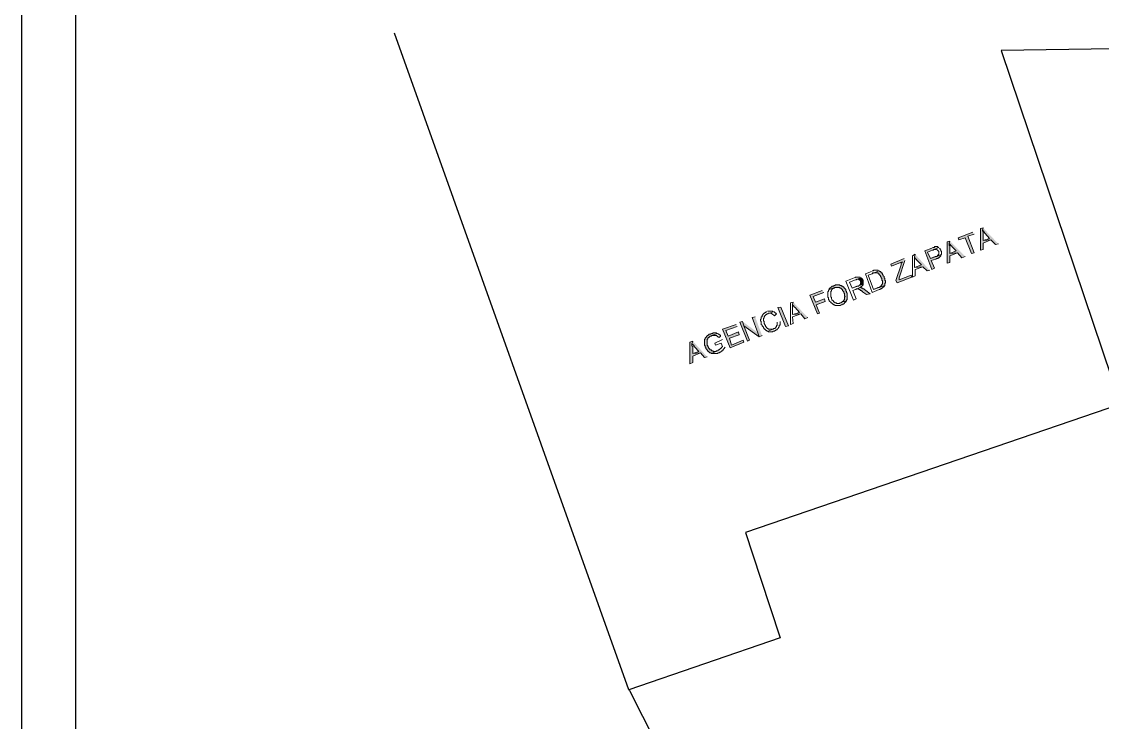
# Model space of a CAD drawing. Header units: inches. Extents: x 5 to 295, y 10 to 227.
# Drawn here: x 250.72 to 263.04, y 200.53 to 208.51 of the extents above; entities that cross this region are included whole.
import ezdxf

# ---------------------------------------------------------------- set-up
doc = ezdxf.new("R2010")
doc.units = ezdxf.units.IN
doc.header["$MEASUREMENT"] = 0
doc.layers.add('1- 1', color=1, linetype='Continuous')
doc.layers.add('1- 3', color=3, linetype='Continuous')

msp = doc.modelspace()

# ---------------------------------------------------------------- hatches: boundary and pattern name
at = {"layer": '1- 3'}
for points in [[(261.679, 206.158), (261.648, 206.15), (261.648, 205.905), (261.679, 205.913), (261.679, 205.984), (261.766, 206.024), (261.679, 206.016), (261.679, 206.118), (261.671, 206.126), (261.671, 206.134)], [(261.679, 206.158), (261.671, 206.134), (261.679, 206.126), (261.687, 206.118), (261.687, 206.111), (261.695, 206.111), (261.695, 206.103), (261.703, 206.095), (261.75, 206.039), (261.679, 206.016), (261.766, 206.024), (261.822, 205.968), (261.853, 205.976)], [(261.561, 206.111), (261.395, 206.047), (261.403, 206.024), (261.474, 206.047), (261.545, 205.866), (261.577, 205.874), (261.506, 206.063), (261.577, 206.087)], [(261.095, 205.929), (261.016, 205.897), (261.095, 205.684), (261.126, 205.7), (261.087, 205.787), (261.142, 205.803), (261.15, 205.81), (261.166, 205.81), (261.166, 205.818), (261.174, 205.818), (261.19, 205.834), (261.198, 205.842), (261.198, 205.85), (261.079, 205.81), (261.047, 205.882), (261.103, 205.905), (261.174, 205.937), (261.166, 205.937), (261.158, 205.945), (261.126, 205.945), (261.126, 205.937), (261.103, 205.937)], [(261.3, 206.008), (261.269, 206), (261.269, 205.755), (261.3, 205.763), (261.3, 205.842), (261.387, 205.874), (261.3, 205.866), (261.3, 205.953), (261.292, 205.96), (261.292, 205.984)], [(261.3, 206.008), (261.292, 205.984), (261.292, 205.976), (261.3, 205.976), (261.3, 205.968), (261.308, 205.968), (261.308, 205.96), (261.316, 205.953), (261.324, 205.953), (261.324, 205.945), (261.371, 205.897), (261.3, 205.866), (261.387, 205.874), (261.435, 205.818), (261.474, 205.834)], [(260.779, 205.81), (260.629, 205.747), (260.637, 205.724), (260.755, 205.771), (260.755, 205.763), (260.747, 205.755), (260.747, 205.739), (260.684, 205.558), (260.7, 205.534), (260.866, 205.597), (260.858, 205.621), (260.724, 205.566), (260.724, 205.589), (260.787, 205.787)], [(260.905, 205.858), (260.897, 205.826), (260.897, 205.818), (260.905, 205.818), (260.905, 205.81), (260.913, 205.803), (260.921, 205.803), (260.921, 205.795), (260.929, 205.787), (260.976, 205.739), (260.897, 205.708), (260.992, 205.716), (261.04, 205.668), (261.071, 205.676)], [(260.487, 205.668), (260.416, 205.637), (260.423, 205.645), (260.479, 205.645), (260.487, 205.637), (260.495, 205.637), (260.495, 205.629), (260.502, 205.621), (260.51, 205.613), (260.51, 205.605), (260.518, 205.597), (260.518, 205.589), (260.526, 205.581), (260.526, 205.558), (260.534, 205.558), (260.534, 205.518), (260.526, 205.518), (260.526, 205.51), (260.518, 205.502), (260.518, 205.494), (260.51, 205.494), (260.51, 205.487), (260.502, 205.487), (260.495, 205.479), (260.479, 205.479), (260.431, 205.455), (260.558, 205.502), (260.558, 205.526), (260.566, 205.534), (260.566, 205.558), (260.558, 205.558), (260.558, 205.581), (260.55, 205.589), (260.55, 205.605), (260.542, 205.613), (260.542, 205.621), (260.534, 205.629), (260.534, 205.637), (260.526, 205.645), (260.518, 205.645), (260.518, 205.652), (260.51, 205.66), (260.502, 205.66), (260.495, 205.668)], [(260.281, 205.589), (260.226, 205.566), (260.234, 205.566), (260.242, 205.573), (260.258, 205.573), (260.265, 205.566), (260.273, 205.566), (260.273, 205.558), (260.281, 205.558), (260.281, 205.542), (260.289, 205.534), (260.281, 205.526), (260.281, 205.51), (260.273, 205.51), (260.265, 205.502), (260.258, 205.494), (260.242, 205.494), (260.186, 205.471), (260.313, 205.518), (260.313, 205.566), (260.305, 205.566), (260.305, 205.573), (260.289, 205.589)], [(259.847, 205.447), (259.705, 205.392), (259.792, 205.179), (259.815, 205.186), (259.776, 205.281), (259.878, 205.321), (259.871, 205.352), (259.768, 205.313), (259.744, 205.376), (259.863, 205.423)], [(259.981, 205.502), (259.973, 205.494), (259.957, 205.494), (259.957, 205.487), (259.95, 205.487), (259.934, 205.471), (259.926, 205.463), (259.926, 205.455), (259.989, 205.479), (260.044, 205.479), (260.052, 205.471), (260.06, 205.471), (260.06, 205.463), (260.068, 205.463), (260.068, 205.455), (260.076, 205.455), (260.076, 205.447), (260.084, 205.439), (260.092, 205.431), (260.092, 205.415), (260.1, 205.415), (260.1, 205.384), (260.107, 205.376), (260.1, 205.368), (260.1, 205.344), (260.092, 205.336), (260.092, 205.329), (260.084, 205.329), (260.084, 205.321), (260.076, 205.321), (260.06, 205.305), (260.052, 205.305), (260.123, 205.329), (260.123, 205.336), (260.131, 205.344), (260.131, 205.415), (260.123, 205.423), (260.123, 205.439), (260.115, 205.439), (260.115, 205.455), (260.1, 205.471), (260.092, 205.479), (260.092, 205.487), (260.084, 205.487), (260.076, 205.494), (260.068, 205.494), (260.06, 205.502), (260.052, 205.502), (260.044, 205.51), (259.997, 205.51), (259.989, 205.502)], [(260.273, 205.479), (260.226, 205.455), (260.234, 205.455), (260.234, 205.463), (260.258, 205.463), (260.265, 205.455), (260.273, 205.455), (260.281, 205.447), (260.289, 205.447), (260.297, 205.439), (260.305, 205.439), (260.305, 205.431), (260.352, 205.4), (260.392, 205.408), (260.329, 205.455), (260.321, 205.463), (260.313, 205.463), (260.305, 205.471), (260.297, 205.471), (260.289, 205.479), (260.281, 205.479)], [(259.515, 205.313), (259.507, 205.289), (259.507, 205.281), (259.515, 205.273), (259.531, 205.257), (259.539, 205.25), (259.586, 205.194), (259.507, 205.171), (259.602, 205.179), (259.649, 205.123), (259.681, 205.139)], [(259.428, 205.036), (259.341, 205.25), (259.373, 205.257), (259.46, 205.044)], [(258.867, 205.06), (258.709, 205.005), (258.796, 204.791), (258.954, 204.855), (258.946, 204.878), (258.812, 204.823), (258.788, 204.902), (258.899, 204.942), (258.891, 204.973), (258.773, 204.926), (258.749, 204.989), (258.875, 205.036)], [(258.938, 205.092), (258.907, 205.084), (258.994, 204.87), (259.017, 204.878), (258.954, 205.044)], [(258.938, 205.092), (258.954, 205.044), (259.128, 204.918), (259.112, 204.965)], [(259.081, 205.147), (259.049, 205.139), (259.112, 204.965), (259.128, 204.918), (259.16, 204.934)], [(258.575, 204.957), (258.575, 204.949), (258.559, 204.949), (258.551, 204.942), (258.544, 204.934), (258.536, 204.934), (258.536, 204.926), (258.528, 204.926), (258.528, 204.918), (258.52, 204.91), (258.512, 204.902), (258.512, 204.894), (258.504, 204.886), (258.504, 204.823), (258.512, 204.815), (258.512, 204.799), (258.52, 204.799), (258.52, 204.784), (258.528, 204.776), (258.544, 204.76), (258.544, 204.752), (258.551, 204.752), (258.559, 204.744), (258.567, 204.736), (258.575, 204.736), (258.583, 204.728), (258.654, 204.76), (258.638, 204.76), (258.638, 204.752), (258.607, 204.752), (258.599, 204.76), (258.583, 204.76), (258.583, 204.768), (258.567, 204.768), (258.567, 204.776), (258.551, 204.791), (258.551, 204.799), (258.544, 204.807), (258.544, 204.815), (258.536, 204.823), (258.536, 204.886), (258.544, 204.894), (258.544, 204.902), (258.551, 204.91), (258.559, 204.91), (258.559, 204.918), (258.567, 204.918), (258.567, 204.926), (258.583, 204.926), (258.583, 204.934), (258.654, 204.957), (258.646, 204.957), (258.638, 204.965), (258.599, 204.965), (258.599, 204.957), (258.583, 204.957)], [(258.37, 204.87), (258.338, 204.855), (258.338, 204.61), (258.37, 204.626), (258.37, 204.697), (258.457, 204.736), (258.37, 204.728), (258.37, 204.807), (258.362, 204.815), (258.362, 204.839)], [(258.37, 204.87), (258.362, 204.839), (258.37, 204.831), (258.386, 204.815), (258.386, 204.807), (258.393, 204.799), (258.441, 204.752), (258.37, 204.728), (258.457, 204.736), (258.504, 204.681), (258.536, 204.689)]]:
    msp.add_hatch(color=256, dxfattribs=at).paths.add_polyline_path(points)

# ---------------------------------------------------------------- linework, layer by layer
at = {"layer": '1- 1', "lineweight": 25}
msp.add_lwpolyline([(250.724, 224.491), (250.724, 13.093)], dxfattribs=at)
at = {"layer": '1- 3', "lineweight": 25}
for points in [[(251.34, 125.645), (251.34, 224.491)], [(251.34, 185.803), (251.34, 221.6), (293.859, 221.6), (293.859, 185.803), (251.34, 185.803)], [(257.643, 200.897), (254.973, 208.378)]]:
    msp.add_lwpolyline(points, dxfattribs=at)
at = {"layer": '1- 3', "lineweight": 0}
for points in [[(261.679, 206.158), (261.648, 206.15), (261.648, 205.905), (261.679, 205.913), (261.679, 205.984), (261.766, 206.024), (261.679, 206.016), (261.679, 206.118), (261.671, 206.126), (261.671, 206.134)], [(261.679, 206.158), (261.671, 206.134), (261.679, 206.126), (261.687, 206.118), (261.687, 206.111), (261.695, 206.111), (261.695, 206.103), (261.703, 206.095), (261.75, 206.039), (261.679, 206.016), (261.766, 206.024), (261.822, 205.968), (261.853, 205.976)], [(261.561, 206.111), (261.395, 206.047), (261.403, 206.024), (261.474, 206.047), (261.545, 205.866), (261.577, 205.874), (261.506, 206.063), (261.577, 206.087)], [(261.095, 205.929), (261.016, 205.897), (261.095, 205.684), (261.126, 205.7), (261.087, 205.787), (261.142, 205.803), (261.15, 205.81), (261.166, 205.81), (261.166, 205.818), (261.174, 205.818), (261.19, 205.834), (261.198, 205.842), (261.198, 205.85), (261.079, 205.81), (261.047, 205.882), (261.103, 205.905), (261.174, 205.937), (261.166, 205.937), (261.158, 205.945), (261.126, 205.945), (261.126, 205.937), (261.103, 205.937)], [(261.3, 206.008), (261.269, 206), (261.269, 205.755), (261.3, 205.763), (261.3, 205.842), (261.387, 205.874), (261.3, 205.866), (261.3, 205.953), (261.292, 205.96), (261.292, 205.984)], [(261.3, 206.008), (261.292, 205.984), (261.292, 205.976), (261.3, 205.976), (261.3, 205.968), (261.308, 205.968), (261.308, 205.96), (261.316, 205.953), (261.324, 205.953), (261.324, 205.945), (261.371, 205.897), (261.3, 205.866), (261.387, 205.874), (261.435, 205.818), (261.474, 205.834)], [(260.779, 205.81), (260.629, 205.747), (260.637, 205.724), (260.755, 205.771), (260.755, 205.763), (260.747, 205.755), (260.747, 205.739), (260.684, 205.558), (260.7, 205.534), (260.866, 205.597), (260.858, 205.621), (260.724, 205.566), (260.724, 205.589), (260.787, 205.787)], [(260.905, 205.858), (260.897, 205.826), (260.897, 205.818), (260.905, 205.818), (260.905, 205.81), (260.913, 205.803), (260.921, 205.803), (260.921, 205.795), (260.929, 205.787), (260.976, 205.739), (260.897, 205.708), (260.992, 205.716), (261.04, 205.668), (261.071, 205.676)], [(260.487, 205.668), (260.416, 205.637), (260.423, 205.645), (260.479, 205.645), (260.487, 205.637), (260.495, 205.637), (260.495, 205.629), (260.502, 205.621), (260.51, 205.613), (260.51, 205.605), (260.518, 205.597), (260.518, 205.589), (260.526, 205.581), (260.526, 205.558), (260.534, 205.558), (260.534, 205.518), (260.526, 205.518), (260.526, 205.51), (260.518, 205.502), (260.518, 205.494), (260.51, 205.494), (260.51, 205.487), (260.502, 205.487), (260.495, 205.479), (260.479, 205.479), (260.431, 205.455), (260.558, 205.502), (260.558, 205.526), (260.566, 205.534), (260.566, 205.558), (260.558, 205.558), (260.558, 205.581), (260.55, 205.589), (260.55, 205.605), (260.542, 205.613), (260.542, 205.621), (260.534, 205.629), (260.534, 205.637), (260.526, 205.645), (260.518, 205.645), (260.518, 205.652), (260.51, 205.66), (260.502, 205.66), (260.495, 205.668)], [(260.281, 205.589), (260.226, 205.566), (260.234, 205.566), (260.242, 205.573), (260.258, 205.573), (260.265, 205.566), (260.273, 205.566), (260.273, 205.558), (260.281, 205.558), (260.281, 205.542), (260.289, 205.534), (260.281, 205.526), (260.281, 205.51), (260.273, 205.51), (260.265, 205.502), (260.258, 205.494), (260.242, 205.494), (260.186, 205.471), (260.313, 205.518), (260.313, 205.566), (260.305, 205.566), (260.305, 205.573), (260.289, 205.589)], [(259.847, 205.447), (259.705, 205.392), (259.792, 205.179), (259.815, 205.186), (259.776, 205.281), (259.878, 205.321), (259.871, 205.352), (259.768, 205.313), (259.744, 205.376), (259.863, 205.423)], [(259.981, 205.502), (259.973, 205.494), (259.957, 205.494), (259.957, 205.487), (259.95, 205.487), (259.934, 205.471), (259.926, 205.463), (259.926, 205.455), (259.989, 205.479), (260.044, 205.479), (260.052, 205.471), (260.06, 205.471), (260.06, 205.463), (260.068, 205.463), (260.068, 205.455), (260.076, 205.455), (260.076, 205.447), (260.084, 205.439), (260.092, 205.431), (260.092, 205.415), (260.1, 205.415), (260.1, 205.384), (260.107, 205.376), (260.1, 205.368), (260.1, 205.344), (260.092, 205.336), (260.092, 205.329), (260.084, 205.329), (260.084, 205.321), (260.076, 205.321), (260.06, 205.305), (260.052, 205.305), (260.123, 205.329), (260.123, 205.336), (260.131, 205.344), (260.131, 205.415), (260.123, 205.423), (260.123, 205.439), (260.115, 205.439), (260.115, 205.455), (260.1, 205.471), (260.092, 205.479), (260.092, 205.487), (260.084, 205.487), (260.076, 205.494), (260.068, 205.494), (260.06, 205.502), (260.052, 205.502), (260.044, 205.51), (259.997, 205.51), (259.989, 205.502), (259.981, 205.502)], [(260.273, 205.479), (260.226, 205.455), (260.234, 205.455), (260.234, 205.463), (260.258, 205.463), (260.265, 205.455), (260.273, 205.455), (260.281, 205.447), (260.289, 205.447), (260.297, 205.439), (260.305, 205.439), (260.305, 205.431), (260.352, 205.4), (260.392, 205.408), (260.329, 205.455), (260.321, 205.463), (260.313, 205.463), (260.305, 205.471), (260.297, 205.471), (260.289, 205.479), (260.281, 205.479)], [(259.515, 205.313), (259.507, 205.289), (259.507, 205.281), (259.515, 205.273), (259.531, 205.257), (259.539, 205.25), (259.586, 205.194), (259.507, 205.171), (259.602, 205.179), (259.649, 205.123), (259.681, 205.139)], [(259.428, 205.036), (259.341, 205.25), (259.373, 205.257), (259.46, 205.044), (259.428, 205.036)], [(258.867, 205.06), (258.709, 205.005), (258.796, 204.791), (258.954, 204.855), (258.946, 204.878), (258.812, 204.823), (258.788, 204.902), (258.899, 204.942), (258.891, 204.973), (258.773, 204.926), (258.749, 204.989), (258.875, 205.036)], [(258.938, 205.092), (258.907, 205.084), (258.994, 204.87), (259.017, 204.878), (258.954, 205.044)], [(258.938, 205.092), (258.954, 205.044), (259.128, 204.918), (259.112, 204.965)], [(259.081, 205.147), (259.049, 205.139), (259.112, 204.965), (259.128, 204.918), (259.16, 204.934)], [(258.575, 204.957), (258.575, 204.949), (258.559, 204.949), (258.551, 204.942), (258.544, 204.934), (258.536, 204.934), (258.536, 204.926), (258.528, 204.926), (258.528, 204.918), (258.52, 204.91), (258.512, 204.902), (258.512, 204.894), (258.504, 204.886), (258.504, 204.823), (258.512, 204.815), (258.512, 204.799), (258.52, 204.799), (258.52, 204.784), (258.528, 204.776), (258.544, 204.76), (258.544, 204.752), (258.551, 204.752), (258.559, 204.744), (258.567, 204.736), (258.575, 204.736), (258.583, 204.728), (258.654, 204.76), (258.638, 204.76), (258.638, 204.752), (258.607, 204.752), (258.599, 204.76), (258.583, 204.76), (258.583, 204.768), (258.567, 204.768), (258.567, 204.776), (258.551, 204.791), (258.551, 204.799), (258.544, 204.807), (258.544, 204.815), (258.536, 204.823), (258.536, 204.886), (258.544, 204.894), (258.544, 204.902), (258.551, 204.91), (258.559, 204.91), (258.559, 204.918), (258.567, 204.918), (258.567, 204.926), (258.583, 204.926), (258.583, 204.934), (258.654, 204.957), (258.646, 204.957), (258.638, 204.965), (258.599, 204.965), (258.599, 204.957), (258.583, 204.957)], [(258.37, 204.87), (258.338, 204.855), (258.338, 204.61), (258.37, 204.626), (258.37, 204.697), (258.457, 204.736), (258.37, 204.728), (258.37, 204.807), (258.362, 204.815), (258.362, 204.839)], [(258.37, 204.87), (258.362, 204.839), (258.37, 204.831), (258.386, 204.815), (258.386, 204.807), (258.393, 204.799), (258.441, 204.752), (258.37, 204.728), (258.457, 204.736), (258.504, 204.681), (258.536, 204.689)]]:
    msp.add_lwpolyline(points, dxfattribs=at)
at = {"layer": '1- 3', "lineweight": 25}
for points, knots in [([(293.867, 125.645), (293.867, 125.645), (293.867, 224.491), (293.867, 224.491), (293.863, 224.794), (293.622, 225.024), (293.322, 225.028), (293.322, 225.028), (251.877, 225.028), (251.877, 225.028)], [0, 0, 0, 0, 1, 1, 1, 2, 2, 2, 3, 3, 3, 3]), ([(273.859, 217.856), (273.859, 217.856), (276.324, 213.749), (276.324, 213.749), (276.324, 213.749), (278.725, 209.752), (278.725, 209.752), (278.725, 209.752), (280.352, 207.201), (280.352, 207.201), (280.352, 207.201), (282.169, 204.175), (282.169, 204.175), (282.169, 204.175), (282.351, 203.844), (282.351, 203.844), (282.351, 203.844), (282.833, 203.393), (282.833, 203.393), (282.833, 203.393), (284.634, 198.22), (284.634, 198.22), (284.634, 198.22), (274.562, 199.191), (274.562, 199.191), (274.562, 199.191), (268.346, 196.814), (268.346, 196.814), (268.346, 196.814), (267.762, 196.395), (267.762, 196.395), (267.762, 196.395), (266.513, 195.866), (266.513, 195.866), (266.513, 195.866), (264.31, 194.768), (264.31, 194.768), (264.31, 194.768), (264.799, 194.554), (264.799, 194.554), (264.799, 194.554), (264.823, 194.539), (264.823, 194.539), (264.823, 194.539), (265.107, 194.231), (265.107, 194.231), (265.107, 194.231), (265.258, 194.009), (265.258, 194.009), (265.258, 194.009), (265.321, 193.891), (265.321, 193.891), (265.321, 193.891), (267.185, 189.499), (267.185, 189.499), (267.185, 189.499), (266.845, 189.452), (266.845, 189.452), (266.845, 189.452), (266.743, 189.381), (266.743, 189.381), (266.743, 189.381), (266.513, 189.318), (266.513, 189.318), (266.513, 189.318), (266.316, 189.539), (266.316, 189.539), (266.316, 189.539), (265.818, 190.178), (265.818, 190.178), (265.818, 190.178), (263.401, 193.267), (263.401, 193.267), (263.401, 193.267), (262.58, 194.191), (262.58, 194.191), (261.61, 195.36), (260.533, 196.439), (259.594, 197.635), (259.594, 197.635), (258.828, 198.686), (258.828, 198.686), (258.828, 198.686), (258.401, 199.444), (258.401, 199.444), (258.401, 199.444), (258.243, 199.72), (258.243, 199.72), (258.243, 199.72), (257.651, 200.889), (257.651, 200.889), (257.651, 200.889), (257.643, 200.897), (257.643, 200.897), (257.643, 200.897), (259.365, 201.49), (259.365, 201.49), (259.365, 201.49), (259.144, 202.169), (259.144, 202.169), (259.144, 202.169), (258.97, 202.69), (258.97, 202.69), (258.97, 202.69), (263.243, 204.152), (263.243, 204.152), (263.243, 204.152), (261.885, 208.18), (261.885, 208.18), (261.885, 208.18), (264.705, 208.22), (264.705, 208.22), (264.705, 208.22), (264.01, 211.79), (264.01, 211.79), (264.01, 211.79), (263.504, 219.223), (263.504, 219.223), (263.504, 219.223), (269.199, 218.472), (269.199, 218.472), (269.199, 218.472), (273.859, 217.856), (273.859, 217.856)], [0, 0, 0, 0, 1, 1, 1, 2, 2, 2, 3, 3, 3, 4, 4, 4, 5, 5, 5, 6, 6, 6, 7, 7, 7, 8, 8, 8, 9, 9, 9, 10, 10, 10, 11, 11, 11, 12, 12, 12, 13, 13, 13, 14, 14, 14, 15, 15, 15, 16, 16, 16, 17, 17, 17, 18, 18, 18, 19, 19, 19, 20, 20, 20, 21, 21, 21, 22, 22, 22, 23, 23, 23, 24, 24, 24, 25, 25, 25, 26, 26, 26, 27, 27, 27, 28, 28, 28, 29, 29, 29, 30, 30, 30, 31, 31, 31, 32, 32, 32, 33, 33, 33, 34, 34, 34, 35, 35, 35, 36, 36, 36, 37, 37, 37, 38, 38, 38, 39, 39, 39, 40, 40, 40, 41, 41, 41, 41])]:
    msp.add_open_spline(points, degree=3, knots=knots, dxfattribs=at)
at = {"layer": '1- 3', "lineweight": 0}
for points, knots in [([(261.174, 205.937), (261.174, 205.937), (261.103, 205.905), (261.103, 205.905), (261.103, 205.905), (261.111, 205.905), (261.111, 205.905), (261.111, 205.905), (261.119, 205.913), (261.119, 205.913), (261.159, 205.911), (261.141, 205.922), (261.166, 205.897), (261.166, 205.897), (261.174, 205.889), (261.174, 205.889), (261.174, 205.889), (261.174, 205.858), (261.174, 205.858), (261.174, 205.858), (261.166, 205.85), (261.166, 205.85), (261.166, 205.85), (261.15, 205.834), (261.15, 205.834), (261.15, 205.834), (261.134, 205.834), (261.134, 205.834), (261.134, 205.834), (261.079, 205.81), (261.079, 205.81), (261.079, 205.81), (261.198, 205.85), (261.198, 205.85), (261.198, 205.85), (261.205, 205.858), (261.205, 205.858), (261.205, 205.858), (261.205, 205.889), (261.205, 205.889), (261.205, 205.889), (261.198, 205.897), (261.198, 205.897), (261.198, 205.897), (261.198, 205.905), (261.198, 205.905), (261.198, 205.905), (261.19, 205.913), (261.19, 205.913), (261.19, 205.913), (261.19, 205.921), (261.19, 205.921), (261.19, 205.921), (261.182, 205.929), (261.182, 205.929)], [0, 0, 0, 0, 1, 1, 1, 2, 2, 2, 3, 3, 3, 4, 4, 4, 5, 5, 5, 6, 6, 6, 7, 7, 7, 8, 8, 8, 9, 9, 9, 10, 10, 10, 11, 11, 11, 12, 12, 12, 13, 13, 13, 14, 14, 14, 15, 15, 15, 16, 16, 16, 17, 17, 17, 18, 18, 18, 18]), ([(260.905, 205.858), (260.905, 205.858), (260.874, 205.842), (260.874, 205.842), (260.874, 205.842), (260.874, 205.597), (260.874, 205.597), (260.874, 205.597), (260.905, 205.613), (260.905, 205.613), (260.905, 205.613), (260.905, 205.684), (260.905, 205.684), (260.905, 205.684), (260.992, 205.716), (260.992, 205.716), (260.992, 205.716), (260.897, 205.708), (260.897, 205.708), (260.897, 205.708), (260.897, 205.779), (260.897, 205.779), (260.897, 205.792), (260.897, 205.805), (260.897, 205.818), (260.897, 205.818), (260.897, 205.826), (260.897, 205.826)], [0, 0, 0, 0, 1, 1, 1, 2, 2, 2, 3, 3, 3, 4, 4, 4, 5, 5, 5, 6, 6, 6, 7, 7, 7, 8, 8, 8, 9, 9, 9, 9]), ([(260.408, 205.66), (260.408, 205.66), (260.337, 205.637), (260.337, 205.637), (260.337, 205.637), (260.416, 205.423), (260.416, 205.423), (260.416, 205.423), (260.495, 205.455), (260.495, 205.455), (260.495, 205.455), (260.502, 205.455), (260.502, 205.455), (260.502, 205.455), (260.51, 205.463), (260.51, 205.463), (260.51, 205.463), (260.518, 205.463), (260.518, 205.463), (260.518, 205.463), (260.526, 205.471), (260.526, 205.471), (260.526, 205.471), (260.534, 205.471), (260.534, 205.471), (260.534, 205.471), (260.534, 205.479), (260.534, 205.479), (260.534, 205.479), (260.542, 205.479), (260.542, 205.479), (260.542, 205.479), (260.542, 205.487), (260.542, 205.487), (260.542, 205.487), (260.55, 205.487), (260.55, 205.487), (260.55, 205.487), (260.55, 205.494), (260.55, 205.494), (260.55, 205.494), (260.558, 205.502), (260.558, 205.502), (260.558, 205.502), (260.431, 205.455), (260.431, 205.455), (260.431, 205.455), (260.368, 205.621), (260.368, 205.621), (260.368, 205.621), (260.416, 205.637), (260.416, 205.637), (260.416, 205.637), (260.487, 205.668), (260.487, 205.668), (260.487, 205.668), (260.479, 205.676), (260.479, 205.676), (260.466, 205.676), (260.452, 205.676), (260.439, 205.676), (260.439, 205.676), (260.431, 205.676), (260.431, 205.676), (260.431, 205.676), (260.431, 205.668), (260.431, 205.668), (260.431, 205.668), (260.416, 205.668), (260.416, 205.668)], [0, 0, 0, 0, 1, 1, 1, 2, 2, 2, 3, 3, 3, 4, 4, 4, 5, 5, 5, 6, 6, 6, 7, 7, 7, 8, 8, 8, 9, 9, 9, 10, 10, 10, 11, 11, 11, 12, 12, 12, 13, 13, 13, 14, 14, 14, 15, 15, 15, 16, 16, 16, 17, 17, 17, 18, 18, 18, 19, 19, 19, 20, 20, 20, 21, 21, 21, 22, 22, 22, 23, 23, 23, 23]), ([(260.21, 205.589), (260.21, 205.589), (260.115, 205.55), (260.115, 205.55), (260.115, 205.55), (260.202, 205.336), (260.202, 205.336), (260.202, 205.336), (260.234, 205.352), (260.234, 205.352), (260.234, 205.352), (260.194, 205.447), (260.194, 205.447), (260.194, 205.447), (260.226, 205.455), (260.226, 205.455), (260.226, 205.455), (260.273, 205.479), (260.273, 205.479), (260.273, 205.479), (260.281, 205.479), (260.281, 205.479), (260.281, 205.479), (260.281, 205.487), (260.281, 205.487), (260.281, 205.487), (260.289, 205.487), (260.289, 205.487), (260.289, 205.487), (260.305, 205.502), (260.305, 205.502), (260.305, 205.502), (260.313, 205.51), (260.313, 205.51), (260.313, 205.51), (260.313, 205.518), (260.313, 205.518), (260.313, 205.518), (260.186, 205.471), (260.186, 205.471), (260.186, 205.471), (260.155, 205.542), (260.155, 205.542), (260.155, 205.542), (260.226, 205.566), (260.226, 205.566), (260.226, 205.566), (260.281, 205.589), (260.281, 205.589), (260.281, 205.589), (260.273, 205.597), (260.273, 205.597), (260.258, 205.597), (260.242, 205.597), (260.226, 205.597), (260.226, 205.597), (260.218, 205.589), (260.218, 205.589)], [0, 0, 0, 0, 1, 1, 1, 2, 2, 2, 3, 3, 3, 4, 4, 4, 5, 5, 5, 6, 6, 6, 7, 7, 7, 8, 8, 8, 9, 9, 9, 10, 10, 10, 11, 11, 11, 12, 12, 12, 13, 13, 13, 14, 14, 14, 15, 15, 15, 16, 16, 16, 17, 17, 17, 18, 18, 18, 19, 19, 19, 19]), ([(259.926, 205.455), (259.926, 205.455), (259.918, 205.447), (259.918, 205.447), (259.918, 205.447), (259.918, 205.439), (259.918, 205.439), (259.918, 205.439), (259.91, 205.431), (259.91, 205.431), (259.91, 205.431), (259.91, 205.368), (259.91, 205.368), (259.91, 205.368), (259.918, 205.36), (259.918, 205.36), (259.918, 205.36), (259.918, 205.344), (259.918, 205.344), (259.918, 205.344), (259.926, 205.336), (259.926, 205.336), (259.926, 205.336), (259.926, 205.329), (259.926, 205.329), (259.926, 205.329), (259.934, 205.321), (259.934, 205.321), (259.934, 205.321), (259.942, 205.313), (259.942, 205.313), (259.942, 205.313), (259.942, 205.305), (259.942, 205.305), (259.942, 205.305), (259.95, 205.305), (259.95, 205.305), (259.95, 205.305), (259.965, 205.289), (259.965, 205.289), (259.965, 205.289), (259.973, 205.289), (259.973, 205.289), (259.973, 205.289), (259.973, 205.281), (259.973, 205.281), (259.973, 205.281), (259.989, 205.281), (259.989, 205.281), (259.989, 205.281), (259.989, 205.273), (259.989, 205.273), (259.989, 205.273), (260.052, 205.273), (260.052, 205.273), (260.052, 205.273), (260.06, 205.281), (260.06, 205.281), (260.06, 205.281), (260.068, 205.281), (260.068, 205.281), (260.068, 205.281), (260.076, 205.289), (260.076, 205.289), (260.076, 205.289), (260.092, 205.289), (260.092, 205.289), (260.092, 205.289), (260.092, 205.297), (260.092, 205.297), (260.092, 205.297), (260.1, 205.297), (260.1, 205.297), (260.1, 205.297), (260.1, 205.305), (260.1, 205.305), (260.1, 205.305), (260.107, 205.313), (260.107, 205.313), (260.107, 205.313), (260.115, 205.313), (260.115, 205.313), (260.115, 205.313), (260.115, 205.321), (260.115, 205.321), (260.115, 205.321), (260.123, 205.329), (260.123, 205.329), (260.123, 205.329), (260.052, 205.305), (260.052, 205.305), (260.052, 205.305), (260.044, 205.297), (260.044, 205.297), (260.044, 205.297), (260.013, 205.297), (260.013, 205.297), (260.013, 205.297), (260.005, 205.305), (260.005, 205.305), (260.005, 205.305), (259.989, 205.305), (259.989, 205.305), (259.989, 205.305), (259.989, 205.313), (259.989, 205.313), (259.989, 205.313), (259.981, 205.313), (259.981, 205.313), (259.981, 205.313), (259.973, 205.321), (259.973, 205.321), (259.973, 205.321), (259.973, 205.329), (259.973, 205.329), (259.973, 205.329), (259.965, 205.329), (259.965, 205.329), (259.965, 205.329), (259.965, 205.336), (259.965, 205.336), (259.965, 205.336), (259.957, 205.336), (259.957, 205.336), (259.957, 205.336), (259.957, 205.344), (259.957, 205.344), (259.957, 205.344), (259.95, 205.352), (259.95, 205.352), (259.95, 205.352), (259.95, 205.368), (259.95, 205.368), (259.95, 205.368), (259.942, 205.368), (259.942, 205.368), (259.942, 205.368), (259.942, 205.376), (259.942, 205.376), (259.942, 205.394), (259.942, 205.413), (259.942, 205.431), (259.942, 205.431), (259.942, 205.439), (259.942, 205.439), (259.942, 205.439), (259.95, 205.439), (259.95, 205.439), (259.95, 205.439), (259.95, 205.447), (259.95, 205.447), (259.95, 205.447), (259.957, 205.455), (259.957, 205.455), (259.957, 205.455), (259.973, 205.471), (259.973, 205.471), (259.973, 205.471), (259.981, 205.471), (259.981, 205.471), (259.981, 205.471), (259.989, 205.479), (259.989, 205.479)], [0, 0, 0, 0, 1, 1, 1, 2, 2, 2, 3, 3, 3, 4, 4, 4, 5, 5, 5, 6, 6, 6, 7, 7, 7, 8, 8, 8, 9, 9, 9, 10, 10, 10, 11, 11, 11, 12, 12, 12, 13, 13, 13, 14, 14, 14, 15, 15, 15, 16, 16, 16, 17, 17, 17, 18, 18, 18, 19, 19, 19, 20, 20, 20, 21, 21, 21, 22, 22, 22, 23, 23, 23, 24, 24, 24, 25, 25, 25, 26, 26, 26, 27, 27, 27, 28, 28, 28, 29, 29, 29, 30, 30, 30, 31, 31, 31, 32, 32, 32, 33, 33, 33, 34, 34, 34, 35, 35, 35, 36, 36, 36, 37, 37, 37, 38, 38, 38, 39, 39, 39, 40, 40, 40, 41, 41, 41, 42, 42, 42, 43, 43, 43, 44, 44, 44, 45, 45, 45, 46, 46, 46, 47, 47, 47, 48, 48, 48, 49, 49, 49, 50, 50, 50, 51, 51, 51, 52, 52, 52, 53, 53, 53, 54, 54, 54, 54]), ([(259.515, 205.313), (259.515, 205.313), (259.483, 205.305), (259.483, 205.305), (259.483, 205.305), (259.483, 205.06), (259.483, 205.06), (259.483, 205.06), (259.515, 205.068), (259.515, 205.068), (259.515, 205.068), (259.507, 205.147), (259.507, 205.147), (259.507, 205.147), (259.602, 205.179), (259.602, 205.179), (259.602, 205.179), (259.507, 205.171), (259.507, 205.171), (259.507, 205.171), (259.507, 205.242), (259.507, 205.242), (259.507, 205.255), (259.507, 205.268), (259.507, 205.281), (259.507, 205.281), (259.507, 205.289), (259.507, 205.289)], [0, 0, 0, 0, 1, 1, 1, 2, 2, 2, 3, 3, 3, 4, 4, 4, 5, 5, 5, 6, 6, 6, 7, 7, 7, 8, 8, 8, 9, 9, 9, 9]), ([(259.215, 205.202), (259.215, 205.202), (259.207, 205.202), (259.207, 205.202), (259.207, 205.202), (259.199, 205.194), (259.199, 205.194), (259.199, 205.194), (259.191, 205.194), (259.191, 205.194), (259.191, 205.194), (259.191, 205.186), (259.191, 205.186), (259.191, 205.186), (259.183, 205.186), (259.183, 205.186), (259.183, 205.186), (259.168, 205.171), (259.168, 205.171), (259.168, 205.171), (259.168, 205.163), (259.168, 205.163), (259.168, 205.163), (259.16, 205.163), (259.16, 205.163), (259.16, 205.163), (259.16, 205.147), (259.16, 205.147), (259.16, 205.147), (259.152, 205.147), (259.152, 205.147), (259.152, 205.147), (259.152, 205.123), (259.152, 205.123), (259.152, 205.123), (259.144, 205.115), (259.144, 205.115), (259.144, 205.115), (259.144, 205.1), (259.144, 205.1), (259.144, 205.1), (259.152, 205.092), (259.152, 205.092), (259.152, 205.092), (259.152, 205.06), (259.152, 205.06), (259.152, 205.06), (259.16, 205.052), (259.16, 205.052), (259.16, 205.052), (259.16, 205.044), (259.16, 205.044), (259.16, 205.044), (259.175, 205.028), (259.175, 205.028), (259.175, 205.028), (259.175, 205.021), (259.175, 205.021), (259.175, 205.021), (259.183, 205.013), (259.183, 205.013), (259.183, 205.013), (259.183, 205.005), (259.183, 205.005), (259.183, 205.005), (259.191, 205.005), (259.191, 205.005), (259.191, 205.005), (259.199, 204.997), (259.199, 204.997), (259.199, 204.997), (259.207, 204.989), (259.207, 204.989), (259.207, 204.989), (259.215, 204.989), (259.215, 204.989), (259.215, 204.989), (259.215, 204.981), (259.215, 204.981), (259.215, 204.981), (259.231, 204.981), (259.231, 204.981), (259.231, 204.981), (259.286, 205.005), (259.286, 205.005), (259.286, 205.005), (259.278, 205.005), (259.278, 205.005), (259.265, 205.005), (259.252, 205.005), (259.239, 205.005), (259.239, 205.005), (259.231, 205.005), (259.231, 205.005), (259.231, 205.005), (259.231, 205.013), (259.231, 205.013), (259.231, 205.013), (259.223, 205.013), (259.223, 205.013), (259.223, 205.013), (259.207, 205.028), (259.207, 205.028), (259.207, 205.028), (259.207, 205.036), (259.207, 205.036), (259.207, 205.036), (259.199, 205.036), (259.199, 205.036), (259.199, 205.036), (259.199, 205.052), (259.199, 205.052), (259.199, 205.052), (259.191, 205.052), (259.191, 205.052), (259.191, 205.052), (259.191, 205.06), (259.191, 205.06), (259.191, 205.06), (259.183, 205.068), (259.183, 205.068), (259.183, 205.068), (259.183, 205.092), (259.183, 205.092), (259.183, 205.092), (259.175, 205.1), (259.175, 205.1), (259.175, 205.1), (259.175, 205.131), (259.175, 205.131), (259.175, 205.131), (259.183, 205.131), (259.183, 205.131), (259.183, 205.131), (259.183, 205.147), (259.183, 205.147), (259.183, 205.147), (259.191, 205.155), (259.191, 205.155), (259.191, 205.155), (259.207, 205.171), (259.207, 205.171), (259.207, 205.171), (259.215, 205.171), (259.215, 205.171), (259.215, 205.171), (259.215, 205.179), (259.215, 205.179), (259.215, 205.179), (259.223, 205.179), (259.223, 205.179), (259.223, 205.179), (259.286, 205.202), (259.286, 205.202), (259.286, 205.202), (259.278, 205.21), (259.278, 205.21), (259.262, 205.21), (259.247, 205.21), (259.231, 205.21), (259.231, 205.21), (259.223, 205.21), (259.223, 205.21)], [0, 0, 0, 0, 1, 1, 1, 2, 2, 2, 3, 3, 3, 4, 4, 4, 5, 5, 5, 6, 6, 6, 7, 7, 7, 8, 8, 8, 9, 9, 9, 10, 10, 10, 11, 11, 11, 12, 12, 12, 13, 13, 13, 14, 14, 14, 15, 15, 15, 16, 16, 16, 17, 17, 17, 18, 18, 18, 19, 19, 19, 20, 20, 20, 21, 21, 21, 22, 22, 22, 23, 23, 23, 24, 24, 24, 25, 25, 25, 26, 26, 26, 27, 27, 27, 28, 28, 28, 29, 29, 29, 30, 30, 30, 31, 31, 31, 32, 32, 32, 33, 33, 33, 34, 34, 34, 35, 35, 35, 36, 36, 36, 37, 37, 37, 38, 38, 38, 39, 39, 39, 40, 40, 40, 41, 41, 41, 42, 42, 42, 43, 43, 43, 44, 44, 44, 45, 45, 45, 46, 46, 46, 47, 47, 47, 48, 48, 48, 49, 49, 49, 50, 50, 50, 51, 51, 51, 52, 52, 52, 53, 53, 53, 54, 54, 54, 54]), ([(259.286, 205.202), (259.286, 205.202), (259.223, 205.179), (259.223, 205.179), (259.223, 205.179), (259.231, 205.179), (259.231, 205.179), (259.231, 205.179), (259.231, 205.186), (259.231, 205.186), (259.231, 205.186), (259.239, 205.186), (259.239, 205.186), (259.261, 205.19), (259.28, 205.178), (259.294, 205.163), (259.294, 205.163), (259.302, 205.155), (259.302, 205.155), (259.302, 205.155), (259.325, 205.179), (259.325, 205.179), (259.325, 205.179), (259.318, 205.186), (259.318, 205.186), (259.318, 205.186), (259.31, 205.186), (259.31, 205.186), (259.31, 205.186), (259.31, 205.194), (259.31, 205.194), (259.31, 205.194), (259.302, 205.194), (259.302, 205.194), (259.302, 205.194), (259.302, 205.202), (259.302, 205.202), (259.302, 205.202), (259.294, 205.202), (259.294, 205.202)], [0, 0, 0, 0, 1, 1, 1, 2, 2, 2, 3, 3, 3, 4, 4, 4, 5, 5, 5, 6, 6, 6, 7, 7, 7, 8, 8, 8, 9, 9, 9, 10, 10, 10, 11, 11, 11, 12, 12, 12, 13, 13, 13, 13]), ([(259.333, 205.084), (259.333, 205.084), (259.333, 205.052), (259.333, 205.052), (259.333, 205.052), (259.325, 205.044), (259.325, 205.044), (259.325, 205.044), (259.325, 205.036), (259.325, 205.036), (259.325, 205.036), (259.318, 205.028), (259.318, 205.028), (259.318, 205.028), (259.318, 205.021), (259.318, 205.021), (259.318, 205.021), (259.31, 205.021), (259.31, 205.021), (259.31, 205.021), (259.31, 205.013), (259.31, 205.013), (259.31, 205.013), (259.294, 205.013), (259.294, 205.013), (259.294, 205.013), (259.286, 205.005), (259.286, 205.005), (259.286, 205.005), (259.231, 204.981), (259.231, 204.981), (259.231, 204.981), (259.231, 204.973), (259.231, 204.973), (259.231, 204.973), (259.278, 204.973), (259.278, 204.973), (259.278, 204.973), (259.286, 204.981), (259.286, 204.981), (259.286, 204.981), (259.302, 204.981), (259.302, 204.981), (259.302, 204.981), (259.31, 204.989), (259.31, 204.989), (259.31, 204.989), (259.318, 204.989), (259.318, 204.989), (259.318, 204.989), (259.318, 204.997), (259.318, 204.997), (259.318, 204.997), (259.333, 204.997), (259.333, 204.997), (259.333, 204.997), (259.333, 205.005), (259.333, 205.005), (259.346, 205.016), (259.355, 205.029), (259.357, 205.044), (259.357, 205.044), (259.357, 205.052), (259.357, 205.052), (259.357, 205.052), (259.365, 205.052), (259.365, 205.052), (259.365, 205.052), (259.365, 205.092), (259.365, 205.092)], [0, 0, 0, 0, 1, 1, 1, 2, 2, 2, 3, 3, 3, 4, 4, 4, 5, 5, 5, 6, 6, 6, 7, 7, 7, 8, 8, 8, 9, 9, 9, 10, 10, 10, 11, 11, 11, 12, 12, 12, 13, 13, 13, 14, 14, 14, 15, 15, 15, 16, 16, 16, 17, 17, 17, 18, 18, 18, 19, 19, 19, 20, 20, 20, 21, 21, 21, 22, 22, 22, 23, 23, 23, 23]), ([(258.654, 204.957), (258.654, 204.957), (258.583, 204.934), (258.583, 204.934), (258.583, 204.934), (258.591, 204.934), (258.591, 204.934), (258.607, 204.934), (258.622, 204.934), (258.638, 204.934), (258.638, 204.934), (258.646, 204.934), (258.646, 204.934), (258.646, 204.934), (258.646, 204.926), (258.646, 204.926), (258.646, 204.926), (258.654, 204.926), (258.654, 204.926), (258.654, 204.926), (258.654, 204.918), (258.654, 204.918), (258.654, 204.918), (258.662, 204.918), (258.662, 204.918), (258.662, 204.918), (258.67, 204.91), (258.67, 204.91), (258.67, 204.91), (258.686, 204.926), (258.686, 204.926), (258.686, 204.926), (258.686, 204.934), (258.686, 204.934), (258.686, 204.934), (258.678, 204.942), (258.678, 204.942), (258.678, 204.942), (258.67, 204.942), (258.67, 204.942), (258.67, 204.942), (258.67, 204.949), (258.67, 204.949), (258.67, 204.949), (258.662, 204.949), (258.662, 204.949), (258.662, 204.949), (258.662, 204.957), (258.662, 204.957)], [0, 0, 0, 0, 1, 1, 1, 2, 2, 2, 3, 3, 3, 4, 4, 4, 5, 5, 5, 6, 6, 6, 7, 7, 7, 8, 8, 8, 9, 9, 9, 10, 10, 10, 11, 11, 11, 12, 12, 12, 13, 13, 13, 14, 14, 14, 15, 15, 15, 16, 16, 16, 16]), ([(258.709, 204.886), (258.709, 204.886), (258.622, 204.847), (258.622, 204.847), (258.622, 204.847), (258.63, 204.823), (258.63, 204.823), (258.63, 204.823), (258.694, 204.847), (258.694, 204.847), (258.694, 204.847), (258.709, 204.807), (258.709, 204.807), (258.709, 204.807), (258.701, 204.799), (258.701, 204.799), (258.701, 204.799), (258.694, 204.791), (258.694, 204.791), (258.694, 204.791), (258.694, 204.784), (258.694, 204.784), (258.694, 204.784), (258.686, 204.784), (258.686, 204.784), (258.686, 204.784), (258.678, 204.776), (258.678, 204.776), (258.678, 204.776), (258.67, 204.768), (258.67, 204.768), (258.67, 204.768), (258.662, 204.768), (258.662, 204.768), (258.662, 204.768), (258.662, 204.76), (258.662, 204.76), (258.662, 204.76), (258.654, 204.76), (258.654, 204.76), (258.654, 204.76), (258.583, 204.728), (258.583, 204.728), (258.583, 204.728), (258.599, 204.728), (258.599, 204.728), (258.615, 204.728), (258.63, 204.728), (258.646, 204.728), (258.646, 204.728), (258.654, 204.728), (258.654, 204.728), (258.654, 204.728), (258.662, 204.736), (258.662, 204.736), (258.662, 204.736), (258.67, 204.736), (258.67, 204.736), (258.67, 204.736), (258.678, 204.744), (258.678, 204.744), (258.678, 204.744), (258.686, 204.744), (258.686, 204.744), (258.686, 204.744), (258.701, 204.76), (258.701, 204.76), (258.701, 204.76), (258.709, 204.76), (258.709, 204.76), (258.709, 204.76), (258.717, 204.768), (258.717, 204.768), (258.717, 204.768), (258.717, 204.776), (258.717, 204.776), (258.717, 204.776), (258.725, 204.776), (258.725, 204.776), (258.725, 204.776), (258.725, 204.784), (258.725, 204.784), (258.725, 204.784), (258.733, 204.784), (258.733, 204.784), (258.733, 204.784), (258.733, 204.791), (258.733, 204.791), (258.733, 204.791), (258.741, 204.799), (258.741, 204.799)], [0, 0, 0, 0, 1, 1, 1, 2, 2, 2, 3, 3, 3, 4, 4, 4, 5, 5, 5, 6, 6, 6, 7, 7, 7, 8, 8, 8, 9, 9, 9, 10, 10, 10, 11, 11, 11, 12, 12, 12, 13, 13, 13, 14, 14, 14, 15, 15, 15, 16, 16, 16, 17, 17, 17, 18, 18, 18, 19, 19, 19, 20, 20, 20, 21, 21, 21, 22, 22, 22, 23, 23, 23, 24, 24, 24, 25, 25, 25, 26, 26, 26, 27, 27, 27, 28, 28, 28, 29, 29, 29, 30, 30, 30, 30])]:
    msp.add_open_spline(points, degree=3, knots=knots, dxfattribs=at)

doc.saveas('drawing.dxf')
